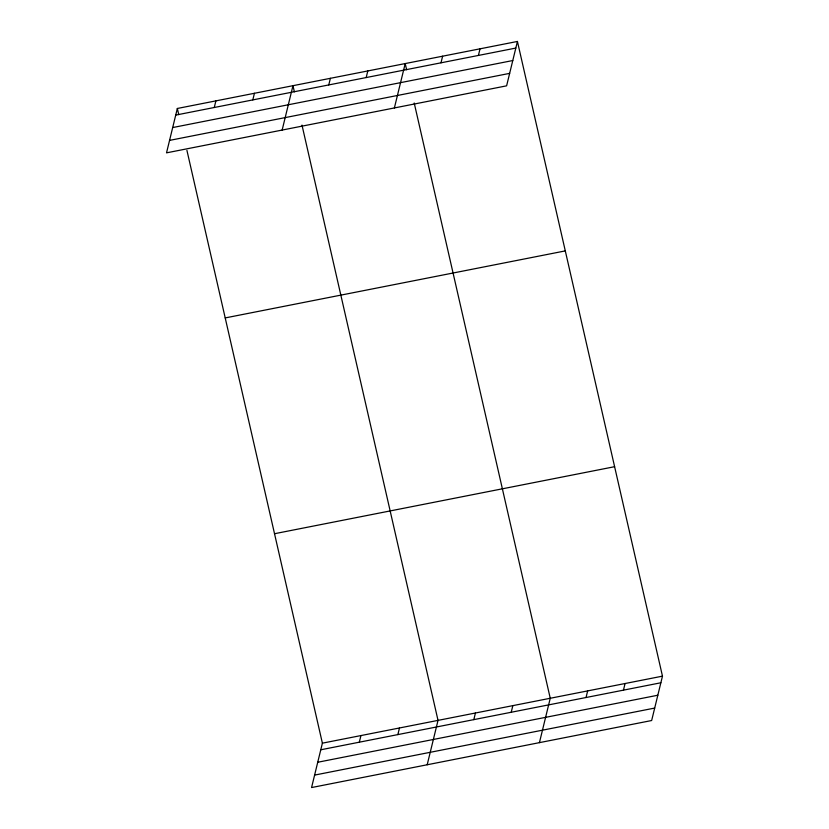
<?xml version="1.0" encoding="UTF-8"?>
<svg xmlns="http://www.w3.org/2000/svg" width="829" height="829" viewBox="0 0 829 829"><rect width="100%" height="100%" fill="white"/><g stroke="black" fill="none" stroke-linecap="round" stroke-linejoin="round"><path stroke-width="1.24" d="M177.344 108.475L166.525 152.847L506.612 85.833L517.431 41.45L177.344 108.475L178.753 114.63M214.265 107.501L215.882 100.879M252.814 99.905L254.43 93.283M282.15 130.06L292.969 85.688L294.378 91.843M328.771 84.931L330.377 78.309M366.18 77.563L367.796 70.942M394.386 107.946L405.205 63.564L406.614 69.729M440.997 62.817L442.613 56.196M478.406 55.45L480.022 48.818M186.919 150.36L322.388 743.167L311.569 787.55L651.656 720.525L662.475 676.153L517.431 41.45M359.32 742.193L360.936 735.572M397.858 734.598L399.474 727.976M427.194 764.763L438.023 720.38L301.984 125.106M473.815 719.634L475.431 713.013M511.224 712.256L512.84 705.634M539.43 742.649L550.249 698.267L414.21 102.993M586.041 697.521L587.657 690.889M623.449 690.142L625.066 683.521M175.727 115.096L515.814 48.072M172.691 127.552L512.778 60.538M169.562 140.391L509.648 73.366M225.208 317.921L565.295 250.897M274.523 533.721L614.61 466.696M322.388 743.167L662.475 676.153M320.771 749.789L660.858 682.775M317.735 762.255L657.822 695.23M314.606 775.094L654.692 708.07"/></g></svg>
